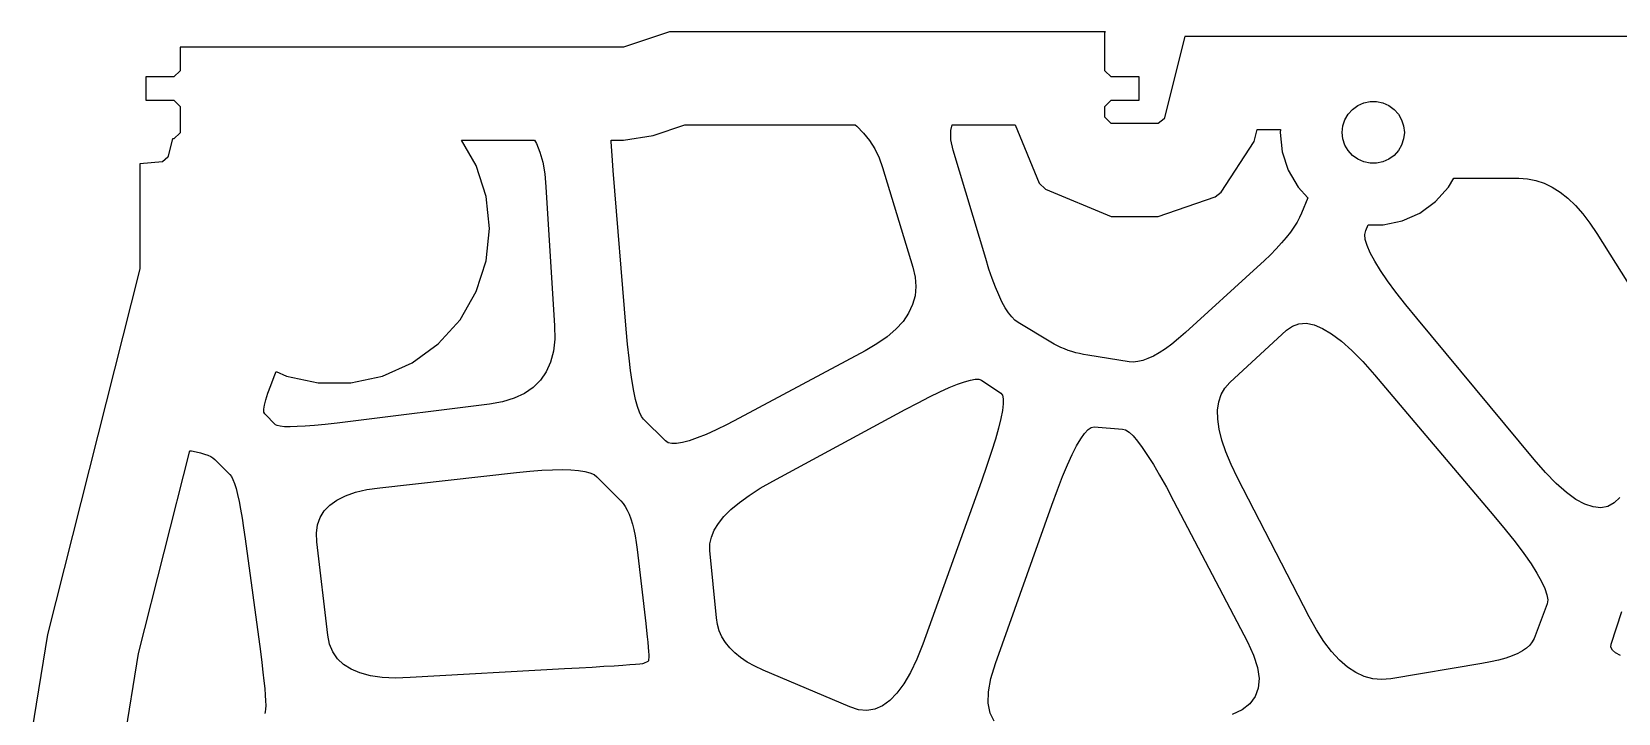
# Model space of a CAD drawing. Header units: metres. Extents: x -82 to 30, y -62 to 41.
# Drawn here: x -60.6 to -9.4, y 18.6 to 40.5 of the extents above; entities that cross this region are included whole.
import ezdxf

# ---------------------------------------------------------------- set-up
doc = ezdxf.new("R2010")
doc.units = ezdxf.units.M

msp = doc.modelspace()

# ---------------------------------------------------------------- linework, layer by layer
for p, q in [((-39.9954, 40.544), (-41.4828, 40.044)), ((-25.942, 40.544), (-39.9954, 40.544)), ((-25.959, 39.2864), (-25.959, 40.5364)), ((-25.959, 40.5364), (-25.9402, 40.5364)), ((-25.9402, 40.5364), (-25.942, 40.544)), ((-41.4828, 40.044), (-55.775, 40.044)), ((-55.775, 40.044), (-55.775, 39.2864)), ((-23.3865, 40.3876), (-24.055, 37.7386)), ((-7.87456, 40.3876), (-23.3865, 40.3876)), ((-55.975, 39.0864), (-56.875, 39.0864)), ((-56.875, 39.0864), (-56.875, 38.3363)), ((-55.775, 39.2864), (-55.975, 39.0864)), ((-25.759, 39.0864), (-25.959, 39.2864)), ((-24.859, 39.0864), (-25.759, 39.0864)), ((-24.859, 38.3363), (-24.859, 39.0864)), ((-56.875, 38.3363), (-55.975, 38.3363)), ((-55.975, 38.3363), (-55.775, 38.1364)), ((-55.775, 38.1364), (-55.775, 37.2876)), ((-25.959, 38.1364), (-25.759, 38.3363)), ((-25.959, 37.7876), (-25.959, 38.1364)), ((-25.759, 38.3363), (-24.859, 38.3363)), ((-18.2235, 37.7044), (-18.119, 37.8855)), ((-18.119, 37.8855), (-17.9791, 38.0408)), ((-17.9791, 38.0408), (-17.81, 38.1637)), ((-17.81, 38.1637), (-17.619, 38.2487)), ((-17.619, 38.2487), (-17.4145, 38.2922)), ((-17.4145, 38.2922), (-17.2054, 38.2922)), ((-17.2054, 38.2922), (-17.001, 38.2487)), ((-17.001, 38.2487), (-16.81, 38.1637)), ((-16.81, 38.1637), (-16.6408, 38.0408)), ((-16.6408, 38.0408), (-16.501, 37.8855)), ((-16.501, 37.8855), (-16.3964, 37.7044)), ((-40.5269, 37.2004), (-39.5046, 37.544)), ((-39.5046, 37.544), (-34.0162, 37.544)), ((-34.0162, 37.544), (-33.9612, 37.5)), ((-33.9612, 37.5), (-33.7404, 37.2788)), ((-30.9279, 37.36), (-30.8812, 37.544)), ((-30.9257, 37.0625), (-30.9279, 37.36)), ((-30.8812, 37.544), (-28.8581, 37.544)), ((-28.8581, 37.544), (-28.0803, 35.6662)), ((-25.759, 37.5876), (-25.959, 37.7876)), ((-24.2489, 37.5876), (-25.759, 37.5876)), ((-24.055, 37.7386), (-24.2489, 37.5876)), ((-21.1462, 37.0045), (-21.0495, 37.3876)), ((-21.0495, 37.3876), (-20.3005, 37.3876)), ((-20.3005, 37.3876), (-20.31, 37.2977)), ((-18.31, 37.2977), (-18.2881, 37.5056)), ((-18.2881, 37.5056), (-18.2235, 37.7044)), ((-16.3964, 37.7044), (-16.3318, 37.5056)), ((-16.3318, 37.5056), (-16.31, 37.2977)), ((-56.0126, 37.0876), (-56.1622, 36.4956)), ((-55.975, 37.0876), (-56.0126, 37.0876)), ((-55.775, 37.2876), (-55.975, 37.0876)), ((-46.227, 36.2314), (-46.6962, 37.044)), ((-46.6962, 37.044), (-44.3442, 37.044)), ((-44.3442, 37.044), (-44.2824, 36.94)), ((-44.2824, 36.94), (-44.1711, 36.6635)), ((-41.8781, 37.044), (-41.4828, 37.044)), ((-41.8757, 36.996), (-41.8781, 37.044)), ((-41.8475, 36.5532), (-41.8757, 36.996)), ((-41.4828, 37.044), (-40.5269, 37.2004)), ((-33.7404, 37.2788), (-33.5468, 37.0352)), ((-33.5468, 37.0352), (-33.3806, 36.7692)), ((-30.855, 36.73), (-30.9257, 37.0625)), ((-22.2115, 35.3718), (-21.1462, 37.0045)), ((-20.31, 37.2977), (-20.2444, 36.6739)), ((-18.2881, 37.0898), (-18.31, 37.2977)), ((-18.2235, 36.8909), (-18.2881, 37.0898)), ((-18.119, 36.7099), (-18.2235, 36.8909)), ((-16.3964, 36.8909), (-16.501, 36.7099)), ((-16.3318, 37.0898), (-16.3964, 36.8909)), ((-16.31, 37.2977), (-16.3318, 37.0898)), ((-56.3387, 36.3454), (-57.075, 36.281)), ((-56.1622, 36.4956), (-56.3387, 36.3454)), ((-44.1711, 36.6635), (-44.0836, 36.338)), ((-44.0836, 36.338), (-44.0199, 35.9635)), ((-41.81, 36.065), (-41.8475, 36.5532)), ((-33.3806, 36.7692), (-33.2417, 36.4808)), ((-33.2417, 36.4808), (-33.13, 36.17)), ((-29.805, 33.23), (-30.855, 36.73)), ((-20.2444, 36.6739), (-20.0506, 36.0775)), ((-17.9791, 36.5545), (-18.119, 36.7099)), ((-17.81, 36.4317), (-17.9791, 36.5545)), ((-17.619, 36.3466), (-17.81, 36.4317)), ((-17.4145, 36.3032), (-17.619, 36.3466)), ((-17.001, 36.3466), (-17.2054, 36.3032)), ((-16.81, 36.4317), (-17.001, 36.3466)), ((-16.6408, 36.5545), (-16.81, 36.4317)), ((-16.501, 36.7099), (-16.6408, 36.5545)), ((-57.075, 36.281), (-57.075, 32.9094)), ((-45.904, 35.2372), (-46.227, 36.2314)), ((-44.0199, 35.9635), (-43.98, 35.54)), ((-41.39, 30.955), (-41.81, 36.065)), ((-33.13, 36.17), (-32.15, 32.95)), ((-20.0506, 36.0775), (-19.737, 35.5343)), ((-17.2054, 36.3032), (-17.4145, 36.3032)), ((-14.8829, 35.5343), (-14.718, 35.82)), ((-14.718, 35.82), (-12.62, 35.82)), ((-12.62, 35.82), (-12.3429, 35.8021)), ((-12.3429, 35.8021), (-12.0712, 35.7486)), ((-43.98, 35.54), (-43.7, 31.06)), ((-28.0803, 35.6662), (-27.8803, 35.4662)), ((-27.8803, 35.4662), (-25.759, 34.5876)), ((-22.4055, 35.2208), (-22.2115, 35.3718)), ((-19.737, 35.5343), (-19.4249, 35.1877)), ((-15.3026, 35.0682), (-14.8829, 35.5343)), ((-12.0712, 35.7486), (-11.8051, 35.6593)), ((-11.8051, 35.6593), (-11.5448, 35.5344)), ((-11.5448, 35.5344), (-11.29, 35.3737)), ((-11.29, 35.3737), (-11.0408, 35.1774)), ((-45.7947, 34.1977), (-45.904, 35.2372)), ((-24.2489, 34.5876), (-22.4055, 35.2208)), ((-19.4249, 35.1877), (-19.62, 34.7)), ((-15.81, 34.6996), (-15.3026, 35.0682)), ((-11.0408, 35.1774), (-10.7973, 34.9454)), ((-10.7973, 34.9454), (-10.5592, 34.6776)), ((-25.759, 34.5876), (-24.2489, 34.5876)), ((-19.767, 34.4061), (-19.8668, 34.2486)), ((-19.6848, 34.5564), (-19.767, 34.4061)), ((-19.62, 34.7), (-19.6848, 34.5564)), ((-17.555, 34.14), (-17.4788, 34.3141)), ((-17.4788, 34.3141), (-16.9964, 34.3141)), ((-16.9964, 34.3141), (-16.3829, 34.4445)), ((-16.3829, 34.4445), (-15.81, 34.6996)), ((-10.5592, 34.6776), (-10.3268, 34.3742)), ((-10.3268, 34.3742), (-10.1, 34.035)), ((-45.904, 33.1581), (-45.7947, 34.1977)), ((-20.1187, 33.9125), (-20.271, 33.7339)), ((-19.9839, 34.0839), (-20.1187, 33.9125)), ((-19.8668, 34.2486), (-19.9839, 34.0839)), ((-17.5826, 34.0108), (-17.555, 34.14)), ((-17.5676, 33.8474), (-17.5826, 34.0108)), ((-17.5099, 33.6496), (-17.5676, 33.8474)), ((-10.1, 34.035), (-7.85999, 30.465)), ((-20.628, 33.356), (-20.8327, 33.1564)), ((-20.4407, 33.5486), (-20.628, 33.356)), ((-20.271, 33.7339), (-20.4407, 33.5486)), ((-17.4094, 33.4176), (-17.5099, 33.6496)), ((-17.2662, 33.1512), (-17.4094, 33.4176)), ((-57.0811, 32.8604), (-60.0515, 21.1086)), ((-57.075, 32.9094), (-57.0811, 32.8604)), ((-46.227, 32.164), (-45.904, 33.1581)), ((-32.15, 32.95), (-32.0773, 32.6332)), ((-29.7, 32.8943), (-29.805, 33.23)), ((-29.595, 32.5874), (-29.7, 32.8943)), ((-21.055, 32.95), (-23.365, 30.85)), ((-20.8327, 33.1564), (-21.055, 32.95)), ((-17.0804, 32.8506), (-17.2662, 33.1512)), ((-16.8519, 32.5156), (-17.0804, 32.8506)), ((-32.0548, 32.327), (-32.0829, 32.0312)), ((-32.0773, 32.6332), (-32.0548, 32.327)), ((-29.49, 32.3092), (-29.595, 32.5874)), ((-29.385, 32.0595), (-29.49, 32.3092)), ((-16.5806, 32.1464), (-16.8519, 32.5156)), ((-46.7496, 31.2588), (-46.227, 32.164)), ((-32.1612, 31.746), (-32.29, 31.4712)), ((-32.0829, 32.0312), (-32.1612, 31.746)), ((-29.28, 31.8387), (-29.385, 32.0595)), ((-29.175, 31.6467), (-29.28, 31.8387)), ((-16.2667, 31.7429), (-16.5806, 32.1464)), ((-15.91, 31.305), (-16.2667, 31.7429)), ((-47.4491, 30.482), (-46.7496, 31.2588)), ((-32.4692, 31.207), (-32.6988, 30.9532)), ((-32.29, 31.4712), (-32.4692, 31.207)), ((-29.07, 31.4831), (-29.175, 31.6467)), ((-28.965, 31.3483), (-29.07, 31.4831)), ((-28.86, 31.2424), (-28.965, 31.3483)), ((-28.755, 31.165), (-28.86, 31.2424)), ((-12.13, 26.755), (-15.91, 31.305)), ((-43.7, 31.06), (-43.6958, 30.6317)), ((-41.3466, 30.4661), (-41.39, 30.955)), ((-32.9788, 30.71), (-33.3092, 30.4773)), ((-32.6988, 30.9532), (-32.9788, 30.71)), ((-27.705, 30.535), (-28.755, 31.165)), ((-23.365, 30.85), (-23.5911, 30.6516)), ((-21.93, 29.24), (-20.11, 30.92)), ((-20.11, 30.92), (-19.9179, 31.0569)), ((-19.9179, 31.0569), (-19.7054, 31.1314)), ((-19.7054, 31.1314), (-19.4726, 31.1437)), ((-19.4726, 31.1437), (-19.2195, 31.0936)), ((-19.2195, 31.0936), (-18.9462, 30.9812)), ((-18.9462, 30.9812), (-18.6526, 30.8067)), ((-18.6526, 30.8067), (-18.3387, 30.5696)), ((-48.2947, 29.8676), (-47.4491, 30.482)), ((-43.7392, 30.2424), (-43.8302, 29.8924)), ((-43.6958, 30.6317), (-43.7392, 30.2424)), ((-41.3004, 30.0212), (-41.3466, 30.4661)), ((-33.69, 30.255), (-37.75, 28.085)), ((-33.3092, 30.4773), (-33.69, 30.255)), ((-27.5986, 30.4742), (-27.705, 30.535)), ((-27.4894, 30.4174), (-27.5986, 30.4742)), ((-27.3774, 30.3649), (-27.4894, 30.4174)), ((-27.2626, 30.3167), (-27.3774, 30.3649)), ((-27.145, 30.2725), (-27.2626, 30.3167)), ((-27.0245, 30.2326), (-27.145, 30.2725)), ((-26.9014, 30.1969), (-27.0245, 30.2326)), ((-26.7754, 30.1654), (-26.9014, 30.1969)), ((-24.2106, 30.1948), (-24.3975, 30.0887)), ((-24.0139, 30.3239), (-24.2106, 30.1948)), ((-23.8074, 30.4762), (-24.0139, 30.3239)), ((-23.5911, 30.6516), (-23.8074, 30.4762)), ((-18.3387, 30.5696), (-18.0044, 30.2704)), ((-18.0044, 30.2704), (-17.6499, 29.9088)), ((-49.2496, 29.4424), (-48.2947, 29.8676)), ((-43.8302, 29.8924), (-43.9688, 29.5816)), ((-41.2514, 29.6205), (-41.3004, 30.0212)), ((-26.6467, 30.1381), (-26.7754, 30.1654)), ((-26.515, 30.115), (-26.6467, 30.1381)), ((-25.185, 29.905), (-26.515, 30.115)), ((-25.047, 29.8956), (-25.185, 29.905)), ((-24.8994, 29.9092), (-25.047, 29.8956)), ((-24.7419, 29.946), (-24.8994, 29.9092)), ((-24.5745, 30.0058), (-24.7419, 29.946)), ((-24.3975, 30.0887), (-24.5745, 30.0058)), ((-17.6499, 29.9088), (-17.275, 29.485)), ((-52.8518, 29.1406), (-52.7412, 29.4304)), ((-52.7412, 29.4304), (-52.6759, 29.592)), ((-52.6759, 29.592), (-52.3398, 29.4424)), ((-52.3398, 29.4424), (-51.3173, 29.2251)), ((-51.3173, 29.2251), (-50.2721, 29.2251)), ((-50.2721, 29.2251), (-49.2496, 29.4424)), ((-44.155, 29.31), (-44.3888, 29.0776)), ((-43.9688, 29.5816), (-44.155, 29.31)), ((-41.1995, 29.2638), (-41.2514, 29.6205)), ((-41.145, 28.9512), (-41.1995, 29.2638)), ((-30.9782, 29.0706), (-30.715, 29.1787)), ((-30.715, 29.1787), (-30.4882, 29.2595)), ((-30.4882, 29.2595), (-30.2979, 29.3131)), ((-30.2979, 29.3131), (-30.1438, 29.3394)), ((-30.1438, 29.3394), (-30.0262, 29.3383)), ((-30.0262, 29.3383), (-29.945, 29.31)), ((-29.945, 29.31), (-29.315, 28.89)), ((-22.0913, 29.058), (-21.93, 29.24)), ((-17.275, 29.485), (-13.425, 24.935)), ((-53.0492, 28.5064), (-53.0058, 28.6786)), ((-53.0058, 28.6786), (-52.94, 28.89)), ((-52.94, 28.89), (-52.8518, 29.1406)), ((-44.9992, 28.7304), (-45.3757, 28.6156)), ((-44.6702, 28.8844), (-44.9992, 28.7304)), ((-44.3888, 29.0776), (-44.6702, 28.8844)), ((-41.0876, 28.6829), (-41.145, 28.9512)), ((-41.0274, 28.4584), (-41.0876, 28.6829)), ((-31.9862, 28.5824), (-31.6138, 28.7724)), ((-31.6138, 28.7724), (-31.2779, 28.9351)), ((-31.2779, 28.9351), (-30.9782, 29.0706)), ((-29.315, 28.89), (-29.2645, 28.8238)), ((-29.2645, 28.8238), (-29.2394, 28.7094)), ((-29.2394, 28.7094), (-29.2394, 28.5467)), ((-22.2901, 28.61), (-22.2114, 28.848)), ((-22.2114, 28.848), (-22.0913, 29.058)), ((-53.0701, 28.3733), (-53.0492, 28.5064)), ((-53.0688, 28.2795), (-53.0701, 28.3733)), ((-53.045, 28.225), (-53.0688, 28.2795)), ((-52.695, 27.875), (-53.045, 28.225)), ((-45.8, 28.54), (-50.28, 27.98)), ((-45.3757, 28.6156), (-45.8, 28.54)), ((-40.9644, 28.2782), (-41.0274, 28.4584)), ((-40.8986, 28.142), (-40.9644, 28.2782)), ((-40.83, 28.05), (-40.8986, 28.142)), ((-36.665, 26.055), (-32.395, 28.365)), ((-32.395, 28.365), (-31.9862, 28.5824)), ((-29.2645, 28.3356), (-29.315, 28.0762)), ((-29.2394, 28.5467), (-29.2645, 28.3356)), ((-22.3276, 28.3439), (-22.2901, 28.61)), ((-22.3237, 28.05), (-22.3276, 28.3439)), ((-52.6393, 27.8445), (-52.695, 27.875)), ((-52.5424, 27.8232), (-52.6393, 27.8445)), ((-52.4042, 27.8109), (-52.5424, 27.8232)), ((-52.2245, 27.8079), (-52.4042, 27.8109)), ((-52.0037, 27.8137), (-52.2245, 27.8079)), ((-51.7417, 27.8288), (-52.0037, 27.8137)), ((-51.4381, 27.853), (-51.7417, 27.8288)), ((-51.0933, 27.8862), (-51.4381, 27.853)), ((-50.7074, 27.9286), (-51.0933, 27.8862)), ((-50.28, 27.98), (-50.7074, 27.9286)), ((-40.13, 27.35), (-40.83, 28.05)), ((-38.4948, 27.7083), (-38.8168, 27.5631)), ((-38.1392, 27.8824), (-38.4948, 27.7083)), ((-37.75, 28.085), (-38.1392, 27.8824)), ((-29.3906, 27.7686), (-29.4914, 27.4126)), ((-29.315, 28.0762), (-29.3906, 27.7686)), ((-26.6189, 27.5929), (-26.5051, 27.7154)), ((-26.5051, 27.7154), (-26.4006, 27.7861)), ((-26.4006, 27.7861), (-26.305, 27.805)), ((-26.305, 27.805), (-25.395, 27.735)), ((-25.395, 27.735), (-25.2967, 27.7056)), ((-25.2967, 27.7056), (-25.1836, 27.6314)), ((-25.1836, 27.6314), (-25.0558, 27.5124)), ((-22.2786, 27.728), (-22.3237, 28.05)), ((-22.1921, 27.378), (-22.2786, 27.728)), ((-40.0432, 27.2943), (-40.13, 27.35)), ((-39.9229, 27.2674), (-40.0432, 27.2943)), ((-39.7688, 27.2692), (-39.9229, 27.2674)), ((-39.5812, 27.2995), (-39.7688, 27.2692)), ((-39.36, 27.3587), (-39.5812, 27.2995)), ((-39.1051, 27.4467), (-39.36, 27.3587)), ((-38.8168, 27.5631), (-39.1051, 27.4467)), ((-29.4914, 27.4126), (-29.6174, 27.0083)), ((-27.0148, 26.9146), (-26.8737, 27.1925)), ((-26.8737, 27.1925), (-26.7418, 27.4186)), ((-26.7418, 27.4186), (-26.6189, 27.5929)), ((-25.0558, 27.5124), (-24.9133, 27.3486)), ((-24.9133, 27.3486), (-24.7562, 27.14)), ((-24.7562, 27.14), (-24.5844, 26.8867)), ((-22.0644, 27), (-22.1921, 27.378)), ((-57.1109, 20.5), (-55.4586, 27.0372)), ((-55.4586, 27.0372), (-55.4095, 27.0294)), ((-55.4095, 27.0294), (-55.2514, 26.9986)), ((-55.2514, 26.9986), (-55.11, 26.965)), ((-55.11, 26.965), (-54.9854, 26.9286)), ((-54.9854, 26.9286), (-54.8776, 26.8894)), ((-54.8776, 26.8894), (-54.7867, 26.8474)), ((-54.7867, 26.8474), (-54.7124, 26.8026)), ((-54.7124, 26.8026), (-54.655, 26.755)), ((-54.655, 26.755), (-54.165, 26.265)), ((-29.6174, 27.0083), (-29.7686, 26.5558)), ((-27.1649, 26.5849), (-27.0148, 26.9146)), ((-24.5844, 26.8867), (-24.3979, 26.5883)), ((-21.8954, 26.5939), (-22.0644, 27)), ((-21.685, 26.16), (-21.8954, 26.5939)), ((-11.7621, 26.3332), (-12.13, 26.755)), ((-54.165, 26.265), (-54.116, 26.2002)), ((-54.116, 26.2002), (-54.067, 26.1039)), ((-54.067, 26.1039), (-54.018, 25.9762)), ((-49.335, 25.845), (-44.925, 26.335)), ((-44.925, 26.335), (-44.5021, 26.3777)), ((-44.5021, 26.3777), (-44.1158, 26.4077)), ((-44.1158, 26.4077), (-43.7657, 26.4254)), ((-43.7657, 26.4254), (-43.4523, 26.4301)), ((-43.4523, 26.4301), (-43.175, 26.4225)), ((-43.175, 26.4225), (-42.9342, 26.4021)), ((-42.9342, 26.4021), (-42.7298, 26.3693)), ((-42.7298, 26.3693), (-42.5618, 26.3238)), ((-42.5618, 26.3238), (-42.4301, 26.2657)), ((-42.4301, 26.2657), (-42.335, 26.195)), ((-42.335, 26.195), (-41.565, 25.425)), ((-29.7686, 26.5558), (-29.945, 26.055)), ((-27.4925, 25.7701), (-27.3242, 26.2033)), ((-27.3242, 26.2033), (-27.1649, 26.5849)), ((-24.3979, 26.5883), (-24.1967, 26.2454)), ((-24.1967, 26.2454), (-23.9806, 25.8576)), ((-19.375, 21.68), (-21.685, 26.16)), ((-11.4145, 25.978), (-11.7621, 26.3332)), ((-54.018, 25.9762), (-53.9689, 25.817)), ((-53.9689, 25.817), (-53.92, 25.6262)), ((-53.92, 25.6262), (-53.871, 25.4039)), ((-50.7182, 25.4474), (-50.4438, 25.5845)), ((-50.4438, 25.5845), (-50.1218, 25.6967)), ((-50.1218, 25.6967), (-49.7523, 25.7833)), ((-49.7523, 25.7833), (-49.335, 25.845)), ((-37.7444, 25.3683), (-37.4294, 25.5957)), ((-37.4294, 25.5957), (-37.0695, 25.8246)), ((-37.0695, 25.8246), (-36.665, 26.055)), ((-29.945, 26.055), (-31.835, 20.805)), ((-27.67, 25.285), (-27.4925, 25.7701)), ((-23.9806, 25.8576), (-23.75, 25.425)), ((-11.0874, 25.6893), (-11.4145, 25.978)), ((-10.7804, 25.467), (-11.0874, 25.6893)), ((-53.871, 25.4039), (-53.822, 25.1502)), ((-53.822, 25.1502), (-53.773, 24.865)), ((-51.2558, 24.8845), (-51.1242, 25.0974)), ((-51.1242, 25.0974), (-50.945, 25.285)), ((-50.945, 25.285), (-50.7182, 25.4474)), ((-41.565, 25.425), (-41.4905, 25.34)), ((-41.4905, 25.34), (-41.4208, 25.2388)), ((-41.4208, 25.2388), (-41.3561, 25.1216)), ((-41.3561, 25.1216), (-41.2962, 24.9882)), ((-38.24, 24.9175), (-38.0145, 25.1423)), ((-38.0145, 25.1423), (-37.7444, 25.3683)), ((-29.49, 20.175), (-27.67, 25.285)), ((-23.75, 25.425), (-21.37, 20.875)), ((-10.4937, 25.3112), (-10.7804, 25.467)), ((-10.2274, 25.222), (-10.4937, 25.3112)), ((-9.98132, 25.1993), (-10.2274, 25.222)), ((-9.7556, 25.243), (-9.98132, 25.1993)), ((-9.55011, 25.3532), (-9.7556, 25.243)), ((-9.36499, 25.53), (-9.55011, 25.3532)), ((-53.773, 24.865), (-53.7239, 24.5482)), ((-53.7239, 24.5482), (-53.675, 24.2)), ((-51.3762, 24.3833), (-51.3398, 24.6467)), ((-51.3398, 24.6467), (-51.2558, 24.8845)), ((-41.2962, 24.9882), (-41.2412, 24.8387)), ((-41.2412, 24.8387), (-41.1912, 24.6732)), ((-41.1912, 24.6732), (-41.1461, 24.4916)), ((-38.5564, 24.4723), (-38.4206, 24.6942)), ((-38.4206, 24.6942), (-38.24, 24.9175)), ((-13.425, 24.935), (-13.0613, 24.4971)), ((-53.675, 24.2), (-53.185, 20.56)), ((-51.365, 24.095), (-51.3762, 24.3833)), ((-51.015, 21.085), (-51.365, 24.095)), ((-41.1461, 24.4916), (-41.1058, 24.2938)), ((-41.1058, 24.2938), (-41.0705, 24.08)), ((-41.0705, 24.08), (-41.04, 23.85)), ((-38.6936, 24.0327), (-38.6474, 24.2518)), ((-38.6474, 24.2518), (-38.5564, 24.4723)), ((-13.0613, 24.4971), (-12.7404, 24.0936)), ((-12.7404, 24.0936), (-12.4621, 23.7243)), ((-41.04, 23.85), (-40.76, 21.47)), ((-38.695, 23.815), (-38.6936, 24.0327)), ((-38.485, 21.645), (-38.695, 23.815)), ((-12.4621, 23.7243), (-12.2267, 23.3894)), ((-12.2267, 23.3894), (-12.0337, 23.0887)), ((-12.0337, 23.0887), (-11.8836, 22.8224)), ((-11.8836, 22.8224), (-11.7762, 22.5904)), ((-11.7762, 22.5904), (-11.7114, 22.3926)), ((-11.71, 22.1), (-12.13, 20.98)), ((-11.7114, 22.3926), (-11.6893, 22.2292)), ((-11.6893, 22.2292), (-11.71, 22.1)), ((-38.4511, 21.4329), (-38.485, 21.645)), ((-19.1408, 21.2569), (-19.375, 21.68)), ((-9.64499, 20.805), (-9.295, 21.855)), ((-60.0515, 21.1086), (-60.5546, 18.0032)), ((-50.9569, 20.8005), (-51.015, 21.085)), ((-40.76, 21.47), (-40.7341, 21.2436)), ((-40.7341, 21.2436), (-40.7124, 21.0401)), ((-40.7124, 21.0401), (-40.6949, 20.86)), ((-38.3912, 21.2306), (-38.4511, 21.4329)), ((-38.3055, 21.0381), (-38.3912, 21.2306)), ((-38.1938, 20.8554), (-38.3055, 21.0381)), ((-18.9004, 20.8833), (-19.1408, 21.2569)), ((-12.13, 20.98), (-12.1845, 20.8712)), ((-57.5736, 17.6443), (-57.1109, 20.5)), ((-53.185, 20.56), (-53.1395, 20.2124)), ((-50.8526, 20.5488), (-50.9569, 20.8005)), ((-50.702, 20.33), (-50.8526, 20.5488)), ((-40.6949, 20.86), (-40.6817, 20.7027)), ((-40.6817, 20.7027), (-40.6725, 20.5687)), ((-40.6725, 20.5687), (-40.6676, 20.4577)), ((-40.6676, 20.4577), (-40.6669, 20.3699)), ((-38.0562, 20.6825), (-38.1938, 20.8554)), ((-37.8929, 20.5194), (-38.0562, 20.6825)), ((-37.7034, 20.3661), (-37.8929, 20.5194)), ((-31.835, 20.805), (-32.0286, 20.3123)), ((-21.37, 20.875), (-21.1694, 20.4402)), ((-18.6537, 20.5596), (-18.9004, 20.8833)), ((-18.4006, 20.2856), (-18.6537, 20.5596)), ((-12.655, 20.4987), (-12.8356, 20.4214)), ((-12.4995, 20.5824), (-12.655, 20.4987)), ((-12.3694, 20.6724), (-12.4995, 20.5824)), ((-12.2644, 20.7686), (-12.3694, 20.6724)), ((-12.1845, 20.8712), (-12.2644, 20.7686)), ((-9.65196, 20.7031), (-9.64499, 20.805)), ((-9.60301, 20.6076), (-9.65196, 20.7031)), ((-9.49802, 20.5183), (-9.60301, 20.6076)), ((-9.33696, 20.4354), (-9.49802, 20.5183)), ((-53.1395, 20.2124), (-53.101, 19.8977)), ((-50.5054, 20.1442), (-50.702, 20.33)), ((-50.2625, 19.9912), (-50.5054, 20.1442)), ((-49.9733, 19.8712), (-50.2625, 19.9912)), ((-43.385, 20), (-48.355, 19.72)), ((-42.9121, 20.0269), (-43.385, 20)), ((-42.4876, 20.0518), (-42.9121, 20.0269)), ((-42.1113, 20.0745), (-42.4876, 20.0518)), ((-41.7833, 20.0952), (-42.1113, 20.0745)), ((-41.5037, 20.1137), (-41.7833, 20.0952)), ((-41.2724, 20.1301), (-41.5037, 20.1137)), ((-41.0893, 20.1445), (-41.2724, 20.1301)), ((-40.9545, 20.1568), (-41.0893, 20.1445)), ((-40.8681, 20.1669), (-40.9545, 20.1568)), ((-40.83, 20.175), (-40.8681, 20.1669)), ((-40.69, 20.245), (-40.83, 20.175)), ((-40.6781, 20.2636), (-40.69, 20.245)), ((-40.6704, 20.3051), (-40.6781, 20.2636)), ((-40.6669, 20.3699), (-40.6704, 20.3051)), ((-37.4882, 20.2226), (-37.7034, 20.3661)), ((-37.247, 20.0889), (-37.4882, 20.2226)), ((-36.98, 19.965), (-37.247, 20.0889)), ((-34.18, 18.775), (-36.98, 19.965)), ((-32.0286, 20.3123), (-32.2312, 19.8838)), ((-29.6374, 19.692), (-29.49, 20.175)), ((-21.1694, 20.4402), (-21.0438, 20.0462)), ((-21.0438, 20.0462), (-20.9931, 19.6926)), ((-18.1412, 20.0612), (-18.4006, 20.2856)), ((-17.8756, 19.8867), (-18.1412, 20.0612)), ((-13.81, 20.175), (-16.75, 19.685)), ((-13.5286, 20.2271), (-13.81, 20.175)), ((-13.2724, 20.2856), (-13.5286, 20.2271)), ((-13.0414, 20.3504), (-13.2724, 20.2856)), ((-12.8356, 20.4214), (-13.0414, 20.3504)), ((-53.101, 19.8977), (-53.0695, 19.6161)), ((-53.0695, 19.6161), (-53.045, 19.3671)), ((-49.6381, 19.7841), (-49.9733, 19.8712)), ((-49.2567, 19.7298), (-49.6381, 19.7841)), ((-48.8289, 19.7084), (-49.2567, 19.7298)), ((-48.355, 19.72), (-48.8289, 19.7084)), ((-32.443, 19.5198), (-32.6638, 19.2202)), ((-32.2312, 19.8838), (-32.443, 19.5198)), ((-29.7154, 19.265), (-29.6374, 19.692)), ((-20.9931, 19.6926), (-21.0171, 19.3798)), ((-17.6037, 19.7617), (-17.8756, 19.8867)), ((-17.3254, 19.6864), (-17.6037, 19.7617)), ((-17.0408, 19.6608), (-17.3254, 19.6864)), ((-16.75, 19.685), (-17.0408, 19.6608)), ((-53.045, 19.3671), (-53.0275, 19.1512)), ((-53.0275, 19.1512), (-53.017, 18.9682)), ((-53.017, 18.9682), (-53.0135, 18.8181)), ((-32.8937, 18.985), (-33.1329, 18.8142)), ((-32.6638, 19.2202), (-32.8937, 18.985)), ((-29.7242, 18.8939), (-29.7154, 19.265)), ((-21.1162, 19.1075), (-21.2901, 18.8757)), ((-21.0171, 19.3798), (-21.1162, 19.1075)), ((-53.0275, 18.6164), (-53.045, 18.565)), ((-53.017, 18.7008), (-53.0275, 18.6164)), ((-53.0135, 18.8181), (-53.017, 18.7008)), ((-33.9045, 18.6882), (-34.18, 18.775)), ((-33.6382, 18.6658), (-33.9045, 18.6882)), ((-33.3809, 18.7079), (-33.6382, 18.6658)), ((-33.1329, 18.8142), (-33.3809, 18.7079)), ((-29.6636, 18.5789), (-29.7242, 18.8939)), ((-29.5337, 18.32), (-29.6636, 18.5789)), ((-21.5391, 18.6848), (-21.8627, 18.5342)), ((-21.2901, 18.8757), (-21.5391, 18.6848))]:
    msp.add_line(p, q)

doc.saveas('drawing.dxf')
